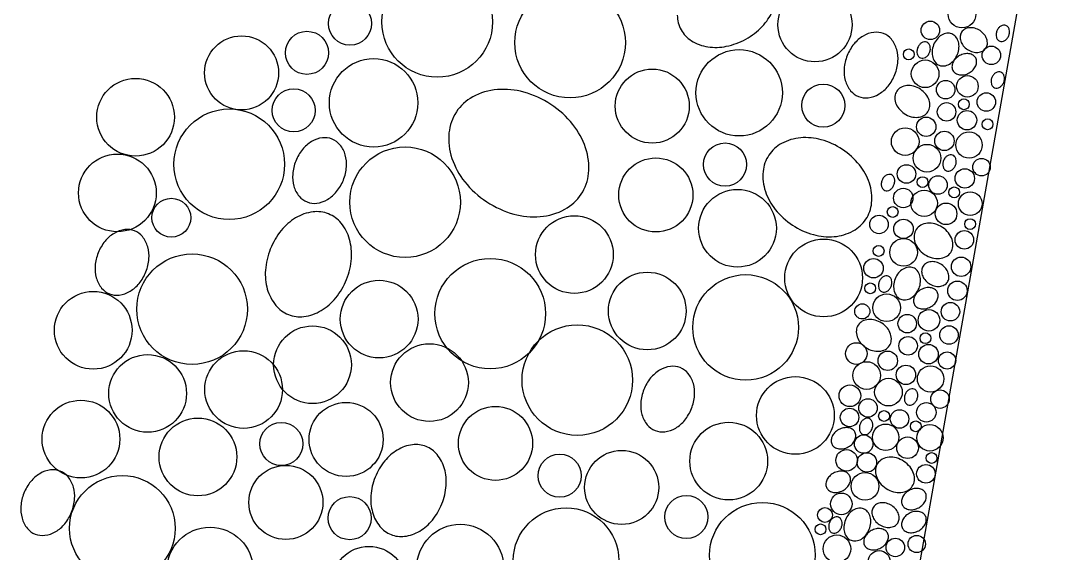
# Paper-space layout 'ESC' of a CAD drawing. Header units: feet, sheet in inches. Extents: x -1.2 to 33.8, y 0.1 to 22.9.
# Drawn here: x 19.88 to 20.415, y 6.226 to 6.501 of the extents above; entities that cross this region are included whole.
import ezdxf

# ---------------------------------------------------------------- set-up
doc = ezdxf.new("R2010")
doc.units = ezdxf.units.FT
doc.header["$MEASUREMENT"] = 0
doc.layers.add('TBLK', color=7, linetype='Continuous')

# ---------------------------------------------------------------- blocks, each defined once
blk = doc.blocks.new('ESC DET')
at = {"layer": 'TBLK'}
blk.add_line((22.06731767858451, 7.134168647640254), (21.96505584267034, 6.554957609022447), dxfattribs=at)
for centre, radius in [((21.74748274626149, 7.008771627461288), 0.0284806806216655), ((21.81591350597903, 6.998114245383955), 0.0284806806216655), ((21.94203424122535, 7.007325736893778), 0.0190758378804072), ((21.702567004755, 7.007966530813287), 0.0111181535710071), ((22.01772437258091, 7.012838637328104), 0.0071201701554164), ((22.00145437581877, 7.004443413145959), 0.0047689594701018), ((21.64673973345079, 6.982553790574509), 0.0190758378804072), ((21.68040968194517, 6.992869469103598), 0.0111181535710071), ((21.90298656403717, 6.972286710774336), 0.0222363071420141), ((21.99032331732051, 6.992077956573797), 0.0027795383927518), ((22.03287302341676, 6.991572245217592), 0.0047689594701018), ((21.71471006661813, 6.967121340423001), 0.0227845444973324), ((21.99876870745605, 6.982066345666271), 0.0071201701554164), ((21.85824160033649, 6.965443747884502), 0.0190758378804072), ((21.59211392587184, 6.959708015808653), 0.0200126764278127), ((22.00935073104541, 6.973898721291386), 0.0047689594701018), ((22.02053697197056, 6.975609462013852), 0.0055590767855035), ((21.67356617071179, 6.963214419939911), 0.0111181535710071), ((21.94629770043169, 6.965694695419453), 0.0111181535710071), ((22.01871797079837, 6.966363449430668), 0.0027795383927518), ((22.03025604072382, 6.967511983531475), 0.0047689594701018), ((21.64038632133563, 6.935469517887606), 0.0284806806216655), ((22.00980902778594, 6.962449038291505), 0.0047689594701018), ((22.02032054665569, 6.958163510551361), 0.0050031691069532), ((21.99931844322713, 6.954767815693027), 0.0050031691069532), ((22.03092194428246, 6.956056277130453), 0.0027795383927518), ((21.98849096780797, 6.947161323465382), 0.0071201701554164), ((22.00870124366069, 6.947502647951284), 0.0050031691069532), ((22.02137148771948, 6.945389105128827), 0.006799399824568), ((21.89571055934837, 6.935302660441631), 0.0111181535710071), ((21.73095472080448, 6.915926076859245), 0.0284806806216655), ((21.99969909134652, 6.93859959680807), 0.0071201701554164), ((21.58275080867289, 6.9206926962424), 0.0200126764278127), ((21.86007478729873, 6.919645015884905), 0.0190758378804072), ((22.02780234189697, 6.933996533738148), 0.0045028521962579), ((21.98916537599423, 6.930454621024249), 0.0047689594701018), ((22.01919184772681, 6.928169598021329), 0.0050031691069532), ((21.99742503740581, 6.926288806689224), 0.0027795383927518), ((22.00541258406766, 6.924780336326665), 0.0047689594701018), ((21.9021208627776, 6.902502904924385), 0.0200126764278127), ((21.98750792809427, 6.91807332018057), 0.0050031691069532), ((21.99825462360361, 6.915356240642789), 0.006799399824568), ((22.01373916145689, 6.920980148763116), 0.0027795383927518), ((22.02199291011113, 6.915158824344952), 0.0061194598421112), ((21.61055744339311, 6.907914867861332), 0.0100063382139064), ((22.00953781633971, 6.909939965676659), 0.0055590767855035), ((21.81811244906342, 6.888920125491021), 0.0200126764278127), ((21.97500542732141, 6.90447668844209), 0.0047689594701018), ((21.98205524182434, 6.910883870922357), 0.0027795383927518), ((21.98762497274632, 6.902144541653103), 0.0050031691069532), ((22.02191191683928, 6.904655591388649), 0.0027795383927518), ((22.01895888281713, 6.896520885603282), 0.0047689594701018), ((21.94649349993927, 6.876882299921329), 0.0200126764278127), ((21.9748069173347, 6.890801990065521), 0.0027795383927518), ((21.9876469022826, 6.890080535609423), 0.0071201701554164), ((21.62124139949919, 6.860807112241661), 0.0284806806216655), ((22.01728625812752, 6.882680366867236), 0.0050031691069532), ((21.77480254738669, 6.858494156580529), 0.0284806806216655), ((21.97217765303366, 6.881897991157994), 0.0050031691069532), ((21.85564365079768, 6.859859454524023), 0.0200126764278127), ((21.9063246270328, 6.851405283234224), 0.027197599298272), ((21.71758210670874, 6.855690062691155), 0.0200126764278127), ((21.97050424931672, 6.871546220514768), 0.0027795383927518), ((22.01537725256942, 6.870303829673903), 0.0050031691069532), ((21.57031836746547, 6.849929467172539), 0.0200126764278127), ((21.97894963945225, 6.861534609607242), 0.0071201701554164), ((21.96638860386288, 6.859668870590911), 0.0038913537498525), ((22.00071790396679, 6.855077725954831), 0.0055590767855035), ((22.01180137457178, 6.859506203321013), 0.0047689594701018), ((21.98953166304165, 6.853366985232358), 0.0047689594701018), ((21.68325722837202, 6.83217726112475), 0.0200126764278127), ((21.81963504154083, 6.82424724995123), 0.0284806806216655), ((22.01103342519644, 6.847483585288162), 0.0047689594701018), ((21.98998995978222, 6.841917302232476), 0.0047689594701018), ((21.9988989027946, 6.84583171337164), 0.0027795383927518), ((21.64776903017918, 6.81941010968602), 0.0200126764278127), ((21.74350089239163, 6.822976599642276), 0.0200126764278127), ((21.9633457832143, 6.837939092848126), 0.0055590767855035), ((21.97949937522338, 6.834236079633998), 0.0050031691069532), ((22.00050147865191, 6.837631774492339), 0.0050031691069532), ((21.59834167971046, 6.817388643156493), 0.0200126764278127), ((22.01006726603878, 6.834366070016858), 0.0044472614284028), ((21.9686718998042, 6.826629587406354), 0.0071201701554164), ((21.98888217565695, 6.826970911892249), 0.0050031691069532), ((22.00155241971569, 6.824857369069799), 0.006799399824568), ((21.93193094539908, 6.80604005637065), 0.0200126764278127), ((21.97988002334271, 6.818067860749041), 0.0071201701554164), ((21.96001813127098, 6.816196011393389), 0.0055590767855035), ((22.00642592196902, 6.814485270670917), 0.0047689594701018), ((21.56401680137367, 6.793875841590117), 0.0200126764278127), ((21.70056287981327, 6.79367774164883), 0.0190758378804072), ((21.96934630799047, 6.809922884965192), 0.0047689594701018), ((21.99937277972308, 6.807637861962301), 0.0050031691069532), ((21.7775001801318, 6.791667346815866), 0.0190758378804072), ((21.95983874650559, 6.805020625393498), 0.0047689594701018), ((21.97760596940204, 6.805757070630195), 0.0027795383927518), ((21.98559351606392, 6.804248600267636), 0.0047689594701018), ((21.62426046539327, 6.784675180107615), 0.0200126764278127), ((21.66717904092863, 6.791381889564187), 0.0111181535710071), ((21.89760606706233, 6.782527254804274), 0.0200126764278127), ((21.99392009345315, 6.800448412704088), 0.0027795383927518), ((21.97843555559982, 6.794824504583767), 0.006799399824568), ((22.00124244319768, 6.794530249501536), 0.006799399824568), ((21.96712302187397, 6.791323276748083), 0.0047689594701018), ((21.98971874833592, 6.78940822961763), 0.0055590767855035), ((21.81053882577809, 6.775004089475788), 0.0111181535710071), ((21.8424890124255, 6.768970208025652), 0.0190758378804072), ((21.95832477249684, 6.782925218279383), 0.0055590767855035), ((21.96879279255682, 6.781859371851868), 0.0050031691069532), ((22.00209284883551, 6.784123855329627), 0.0027795383927518), ((21.99913981481335, 6.775989149544254), 0.0047689594701018), ((21.66953227442668, 6.761255115887034), 0.0190758378804072), ((21.9678278342788, 6.769548799550395), 0.0071201701554164), ((21.58535182629422, 6.747881189632212), 0.027197599298272), ((21.87579532198249, 6.753769457771414), 0.0111181535710071), ((21.9556108430717, 6.760488732266135), 0.0055590767855035), ((21.70242933599084, 6.753135946568018), 0.0111181535710071), ((21.91495350259061, 6.734041725959751), 0.027197599298272), ((21.81385717056929, 6.731273825290126), 0.027197599298272), ((21.94716632145214, 6.754764574196346), 0.0038151675760814), ((21.63048459723854, 6.726216089767613), 0.0222363071420141), ((21.75935065839654, 6.727582730048726), 0.0223947289642167), ((21.94488816243255, 6.74737059758912), 0.0027795383927518), ((21.95333355256808, 6.737358986681573), 0.0071201701554164), ((21.99442498560669, 6.739823558363293), 0.0044472614284028), ((21.71233279315352, 6.719507577466077), 0.0190758378804072), ((21.98340659842449, 6.738067364990409), 0.0047689594701018), ((21.9751018170826, 6.730902103029154), 0.0055590767855035)]:
    blk.add_circle(centre, radius, dxfattribs=at)
for centre, radius, start, end in [((21.88672011941919, 7.012290545695843), 0.0155913466204691, 180.2743404555331, 208.9294127919451), ((21.89489420894591, 7.025505860771263), 0.0275996766164192, 316.3600578639526, 336.0910663312078), ((21.88932997424526, 7.030812011358437), 0.0352883658322426, 298.9294127920349, 316.3600578639857), ((22.02139803905585, 7.001019670970133), 0.00459960520697, 118.6246094117194, 146.5916797718547), ((22.02215278893144, 6.999636775376411), 0.0061750567606172, 94.5496043055525, 118.6246094110153), ((22.02226955597794, 6.998169352861519), 0.0076471176901876, 74.498856499755, 94.5496043058098), ((22.02175627473657, 6.996318663928025), 0.009567666351717, 56.59167977135169, 74.49885649970388), ((22.04104706157464, 7.002053050069792), 0.0057323531242404, 140.881074301368, 158.3117193732777), ((22.04007805936673, 7.002841068415565), 0.0044833782677299, 121.1500658341161, 140.8810743013726), ((22.03958728808062, 7.003653024282153), 0.0035346270966931, 96.96679170834643, 121.1500658327651), ((22.0394657611811, 7.004647546446288), 0.0025327073782213, 68.31171937256418, 96.96679170902317), ((22.03946576118111, 7.004647546446231), 0.0025327073782669, 39.65664703750493, 68.31171937364856), ((22.03869440056345, 7.004008135842791), 0.003534627096744, 15.47337291213354, 39.65664703650722), ((22.03778003731225, 7.003755018025588), 0.0044833782677622, 355.7423644444436, 15.47337291164917), ((21.88672011941913, 7.012290545695814), 0.0155913466204033, 208.9294127919544, 237.5844851283574), ((21.88932997424524, 7.030812011358608), 0.035288365832408, 281.4987677199842, 298.92941279194), ((21.97605288598817, 6.986152296472336), 0.0179335130710373, 121.1500658336737, 140.8810743009454), ((21.97408980084404, 6.989400119938909), 0.0141385083868289, 96.96679170925698, 121.1500658336832), ((21.97360369324568, 6.993378208595383), 0.0101308295129812, 68.311719372955, 96.96679170928648), ((21.97360369324561, 6.993378208595383), 0.0101308295130055, 39.65664703631775, 68.31171937265313), ((21.97051825077521, 6.990820566181578), 0.0141385083867591, 15.47337291201442, 39.65664703643002), ((22.01379472849346, 6.99275880782056), 0.0114647062483206, 140.8810743005318, 158.3117193725056), ((22.0118567240779, 6.994334844512034), 0.0089667565355186, 121.1500658336737, 140.8810743009454), ((22.01087518150579, 6.995958756245289), 0.0070692541934252, 96.9667917090117, 121.1500658333635), ((22.01063212770666, 6.997947800573586), 0.005065414756448, 68.31171937328841, 96.96679170966831), ((22.01063212770665, 6.997947800573558), 0.0050654147564787, 39.65664703675471, 68.31171937310614), ((22.00908940647134, 6.996668979366655), 0.0070692541934449, 15.47337291174709, 39.65664703614871), ((22.02296639155186, 7.000870278713942), 0.0061750567606361, 174.5587501317062, 198.6337552370856), ((22.02139803905583, 7.001019670970133), 0.0045996052069452, 146.591679771658, 174.5587501318322), ((22.02175627473661, 6.996318663928025), 0.0095676663516874, 38.68450304327379, 56.59167977163894), ((22.02325545404233, 6.997519067431293), 0.0076471176901487, 18.63375523719565, 38.68450304327965), ((22.02465035002934, 6.99798941683927), 0.0061750567606361, 354.5587501317061, 18.63375523708581), ((22.03980153351388, 7.002145775697502), 0.0044833782677622, 175.7423644444435, 195.4733729116491), ((22.04104706157454, 7.002053050069771), 0.0057323531241659, 158.3117193726926, 175.7423644446055), ((22.0388871702627, 7.001892657880307), 0.003534627096744, 195.4733729121333, 219.6566470365072), ((22.03811580964501, 7.001253247276809), 0.0025327073782081, 219.6566470369186, 248.3117193731684), ((22.03750351145941, 7.003059725307639), 0.0044833782677888, 301.1500658332318, 320.8810743005183), ((22.0365345092516, 7.003847743653298), 0.0057323531241554, 320.8810743010473, 338.3117193729593), ((22.0365345092516, 7.003847743653326), 0.0057323531241659, 338.3117193726918, 355.7423644446055), ((21.89002641149427, 7.01749731138734), 0.02175916440733, 237.5844851282667, 261.7677592526531), ((21.89086269028866, 7.023277641883242), 0.0275996766163542, 261.7677592527996, 281.4987677200623), ((21.9799288948195, 6.983000223089464), 0.0229294124966984, 140.8810743009254, 158.311719372879), ((21.96686079777032, 6.989808094912528), 0.0179335130710669, 355.7423644449078, 15.47337291218019), ((22.00024184905303, 6.99338492788843), 0.0057323531241659, 158.3117193726926, 175.7423644446055), ((22.00024184905303, 6.993384927888459), 0.0057323531241554, 140.8810743010473, 158.3117193729593), ((21.99927284684521, 6.994172946234111), 0.0044833782677888, 121.1500658332317, 140.8810743005182), ((21.99878207555923, 6.994984902100784), 0.0035346270967321, 96.96679170967732, 121.150065833961), ((21.99866054865957, 6.995979424264947), 0.0025327073782213, 68.31171937256418, 96.96679170902317), ((21.99866054865962, 6.995979424264947), 0.0025327073782081, 39.65664703691866, 68.31171937316793), ((21.99788918804192, 6.995340013661457), 0.003534627096744, 15.47337291213354, 39.65664703650722), ((21.99572929673013, 6.9951796214719), 0.0057323531241341, 338.3117193734927, 355.7423644454437), ((21.99697482479075, 6.995086895844255), 0.0044833782677622, 355.7423644444436, 15.47337291164917), ((22.01379472849357, 6.992758807820645), 0.0114647062483907, 158.3117193731181, 175.7423644450565), ((22.00476962384767, 6.996348194987663), 0.0114647062483051, 338.3117193726389, 355.742364444595), ((22.00726067996896, 6.996162743732081), 0.0089667565355159, 355.7423644451759, 15.47337291240603), ((22.0243612875388, 7.00134062812194), 0.0076471176900762, 198.6337552376058, 218.6845030436828), ((22.0258604668447, 7.002541031625216), 0.0095676663517771, 218.6845030428432, 236.591679771159), ((22.02586046684463, 7.002541031625301), 0.009567666351813, 236.5916797717306, 254.4988565000537), ((22.02621870252538, 6.997840024583072), 0.00459960520697, 298.6246094117193, 326.5916797718548), ((22.02621870252539, 6.997840024583072), 0.0045996052069452, 326.591679771658, 354.5587501318319), ((22.03811580964504, 7.001253247276809), 0.0025327073782213, 248.3117193725641, 276.9667917090232), ((22.03799428274539, 7.002247769440965), 0.0035346270967321, 276.9667917096774, 301.150065833961), ((21.97992889481938, 6.983000223089493), 0.0229294124966051, 158.3117193728658, 175.7423644448098), ((21.99899632099235, 6.993477653516282), 0.0044833782677537, 175.7423644459085, 195.4733729131627), ((21.9980819577412, 6.993224535698909), 0.0035346270967286, 195.4733729112358, 219.6566470354922), ((21.99731059712351, 6.992585125095525), 0.0025327073782669, 219.6566470375049, 248.3117193736485), ((21.99731059712357, 6.992585125095469), 0.0025327073782213, 248.3117193725641, 276.9667917090232), ((21.99718907022396, 6.993579647259632), 0.0035346270967286, 276.9667917092147, 301.1500658335624), ((21.99669829893791, 6.99439160312622), 0.0044833782677299, 301.1500658341156, 320.8810743013726), ((21.99572929673013, 6.995179621472042), 0.0057323531241875, 320.8810743001976, 338.3117193721584), ((22.01130367237216, 6.992944259076049), 0.0089667565354936, 175.742364444613, 195.4733729118749), ((22.00947494586978, 6.992438023441652), 0.0070692541934402, 195.4733729124824, 219.6566470368044), ((22.00670762826327, 6.994772158296188), 0.0089667565355186, 301.1500658336737, 320.8810743009454), ((22.01934713318084, 6.985026037082948), 0.0068999191540582, 136.3600578636665, 156.0910663309598), ((22.0047696238476, 6.996348194987578), 0.0114647062483554, 320.8810743012287, 338.3117193731985), ((22.02073819185615, 6.983699499436123), 0.0088220914581401, 118.9294127923894, 136.3600578643024), ((22.02073819185603, 6.983699499436123), 0.0088220914580878, 101.4987677197648, 118.9294127917358), ((22.02035501284518, 6.985583091804957), 0.0068999191540845, 81.76775925261408, 101.4987677198874), ((22.02056408254385, 6.987028174428909), 0.0054397911018375, 57.58448512874803, 81.76775925304928), ((22.02534718560329, 7.0006903426916), 0.0076471176900968, 254.49885649979, 274.5496043058608), ((22.02139065556258, 6.988329865851841), 0.0038978366551002, 28.92941279171886, 57.5844851279769), ((22.02139065556254, 6.988329865851805), 0.0038978366551675, 0.2743404554242371, 28.92941279168009), ((22.02546395264975, 6.999222920176793), 0.0061750567606172, 274.5496043055525, 298.6246094110153), ((21.97494678257684, 6.98337112560048), 0.0179335130710955, 175.7423644449151, 195.4733729121548), ((21.96187868552766, 6.99017899742348), 0.0229294124966852, 338.3117193729452, 355.7423644448973), ((22.00793222463449, 6.991159202234658), 0.0050654147564604, 219.656647036504, 248.3117193729861), ((22.00793222463452, 6.991159202234658), 0.0050654147564692, 248.3117193726843, 276.9667917089838), ((22.00768917083537, 6.993148246562927), 0.0070692541934252, 276.9667917090117, 301.1500658333631), ((22.01801229758718, 6.98561780381627), 0.0054397911018654, 156.0910663310653, 180.2743404553796), ((22.01647036081605, 6.985610420744239), 0.0038978366551102, 180.2743404558504, 208.9294127920882), ((22.01647036081605, 6.985610420744239), 0.0038978366551141, 208.9294127920882, 237.5844851285599), ((22.01712282452264, 6.990240787159893), 0.0088220914580593, 298.9294127918266, 316.3600578637875), ((22.01851388319775, 6.988914249513075), 0.0068999191541206, 316.3600578641609, 336.0910663314681), ((22.01984871879157, 6.988322482779703), 0.0054397911017517, 336.0910663315272, 0.2743404559909408), ((21.97128932957191, 6.982358654331508), 0.0141385083868098, 195.4733729123205, 219.6566470366992), ((21.96187868552774, 6.990178997423423), 0.0229294124965812, 320.8810743010577, 338.3117193729992), ((22.01729693383488, 6.986912112167114), 0.0054397911018441, 237.5844851280747, 261.7677592524503), ((22.01750600353336, 6.988357194791094), 0.0068999191541006, 261.7677592533565, 281.4987677205887), ((22.01712282452261, 6.990240787159929), 0.0088220914580935, 281.4987677199476, 298.9294127918996), ((22.0371845508209, 6.978085514011385), 0.0044833782677622, 175.7423644444435, 195.4733729116491), ((22.0384300788816, 6.977992788383647), 0.0057323531241659, 158.3117193726926, 175.7423644446055), ((22.0384300788816, 6.977992788383683), 0.0057323531241554, 140.8810743010473, 158.3117193729593), ((22.03746107667376, 6.97878080672942), 0.0044833782677299, 121.1500658341161, 140.8810743013726), ((22.03697030538771, 6.979592762596008), 0.0035346270967286, 96.9667917092147, 121.1500658335624), ((22.03684877848813, 6.980587284760171), 0.0025327073782213, 68.31171937256418, 96.96679170902317), ((22.03684877848816, 6.980587284760114), 0.0025327073782669, 39.65664703750493, 68.31171937364856), ((22.03607741787048, 6.979947874156674), 0.003534627096744, 15.47337291213354, 39.65664703650722), ((22.03391752655863, 6.97978748196721), 0.0057323531241659, 338.3117193726918, 355.7423644446055), ((22.0351630546193, 6.979694756339472), 0.0044833782677622, 355.7423644444436, 15.47337291164917), ((21.78097693156963, 6.942276187567759), 0.0317574347688649, 94.54960430594947, 118.6246094113363), ((21.7815774478085, 6.934729443205706), 0.0393280338349465, 74.49885649987414, 94.5496043059568), ((21.96820388710149, 6.979801011917589), 0.010130829512965, 219.6566470362967, 248.3117193727438), ((21.96575469435894, 6.98702692404075), 0.0179335130711111, 301.1500658335315, 320.8810743007899), ((21.98906417115639, 6.969884839832697), 0.005913778123238, 146.5916797716129, 174.5587501317284), ((21.98906417115638, 6.969884839832697), 0.0059137781232179, 118.6246094112843, 146.5916797714591), ((21.99003456385371, 6.96810683121217), 0.0079393586922598, 94.54960430597642, 118.6246094113488), ((21.99018469291344, 6.966220145121726), 0.009832008458717, 74.49885649997297, 94.549604306092), ((21.98952475988872, 6.963840687921378), 0.0123012853094095, 56.59167977121222, 74.49885649956276), ((21.98952475988884, 6.963840687921378), 0.0123012853093431, 38.68450304333047, 56.59167977165942), ((22.03627018756973, 6.977832396194183), 0.003534627096744, 195.4733729121333, 219.6566470365072), ((22.03549882695203, 6.977192985590693), 0.0025327073782081, 219.6566470369186, 248.3117193731684), ((22.03549882695207, 6.977192985590742), 0.0025327073782747, 248.3117193730444, 276.9667917095108), ((22.03537730005248, 6.97818750775477), 0.0035346270966465, 276.9667917098467, 301.1500658342854), ((22.03488652876644, 6.978999463621522), 0.0044833782677888, 301.1500658332318, 320.8810743005183), ((22.03391752655863, 6.979787481967181), 0.0057323531241554, 320.8810743010473, 338.3117193729593), ((21.77709536078044, 6.949388222049694), 0.0236551124928969, 118.6246094112514, 146.5916797714399), ((21.77893771571004, 6.92521161440437), 0.0492051412375758, 56.59167977156531, 74.49885649989442), ((21.96820388710142, 6.979801011917589), 0.0101308295129439, 248.3117193730461, 276.9667917094677), ((21.96771777950308, 6.983779100574063), 0.0141385083868038, 276.9667917093865, 301.1500658337436), ((21.99108062436553, 6.969692764074767), 0.0079393586922117, 174.5587501318312, 198.6337552371983), ((21.99145227613906, 6.965384063854226), 0.0098320084587275, 18.63375523711293, 38.6845030431709), ((21.99324571383662, 6.965988798807305), 0.0079393586922717, 354.5587501316642, 18.63375523706671), ((21.77709536078047, 6.949388222049743), 0.0236551124928882, 146.5916797715937, 174.5587501317844), ((21.77893771571004, 6.925211614404434), 0.0492051412375295, 38.68450304318392, 56.59167977152824), ((21.99287406206313, 6.970297499027846), 0.0098320084587003, 198.6337552371662, 218.6845030432757), ((21.99480157831346, 6.971840874960657), 0.0123012853093925, 218.6845030429747, 236.5916797713238), ((21.99526216704585, 6.965796723049403), 0.0059137781232546, 298.6246094107733, 326.5916797709948), ((21.99526216704585, 6.965796723049346), 0.005913778123214, 326.5916797714591, 354.558750131702), ((21.99480157831342, 6.971840874960693), 0.012301285309386, 236.5916797716209, 254.4988564999498), ((21.9941416452888, 6.969461417760373), 0.0098320084587447, 254.4988565000178, 274.5496043060785), ((21.99429177434859, 6.967574731669809), 0.0079393586921693, 274.5496043056125, 298.6246094110009), ((21.78516117361706, 6.948619919017896), 0.0317574347688837, 174.5587501316812, 198.633755237067), ((21.78664778071114, 6.93138511813581), 0.039328033834928, 18.63375523706038, 38.68450304314484), ((21.69203616638677, 6.931802783885532), 0.0179335130710619, 121.1500658336261, 140.8810743008744), ((21.69007308124262, 6.935050607352105), 0.0141385083868574, 96.966791709243, 121.1500658336228), ((21.68958697364432, 6.939028696008644), 0.0101308295129439, 68.31171937304613, 96.96679170946776), ((21.68958697364427, 6.939028696008644), 0.010130829512965, 39.6566470362967, 68.31171937274426), ((21.93362393230672, 6.930001962946437), 0.0183984208277973, 118.6246094112481, 146.5916797714591), ((21.9366429318094, 6.924470380571565), 0.0247002270424803, 94.54960430588454, 118.6246094112811), ((21.93710999999517, 6.91860069051228), 0.0305884707604504, 74.49885649976682, 94.54960430585226), ((21.93505687502978, 6.911197934777898), 0.0382706654069405, 56.5916797715775, 74.49885649991595), ((21.69591217521802, 6.928650710502803), 0.0229294124965812, 140.8810743010577, 158.3117193729991), ((21.68650153117383, 6.936471053594718), 0.0141385083868098, 15.47337291232061, 39.65664703669924), ((21.79382153150156, 6.933804057948097), 0.0317574347689068, 354.5587501317891, 18.63375523716524), ((21.93505687502972, 6.911197934777777), 0.0382706654070547, 38.68450304329398, 56.59167977163651), ((21.6959121752181, 6.928650710502746), 0.0229294124966852, 158.3117193729452, 175.7423644448974), ((21.68284407816893, 6.935458582325746), 0.0179335130710669, 355.7423644449078, 15.47337291218019), ((21.79233492440748, 6.951038858830332), 0.0393280338349555, 198.633755237179, 218.6845030432692), ((21.93362393230672, 6.930001962946465), 0.0183984208277726, 146.5916797715338, 174.5587501317347), ((22.01234109416472, 6.935353866806603), 0.0044833782677336, 175.7423644444162, 195.4733729117468), ((22.01358662222541, 6.935261141178865), 0.0057323531241392, 158.311719372586, 175.7423644445843), ((22.01358662222541, 6.935261141178894), 0.0057323531241331, 140.8810743008661, 158.3117193728526), ((22.01261762001761, 6.936049159524546), 0.0044833782677888, 121.1500658332317, 140.8810743005182), ((22.0121268487316, 6.936861115391304), 0.0035346270966465, 96.96679170984633, 121.1500658342854), ((22.01200532183197, 6.937855637555325), 0.0025327073782853, 68.31171937244063, 96.96679170886568), ((22.01200532183201, 6.937855637555382), 0.0025327073782081, 39.65664703691866, 68.31171937316793), ((22.01123396121431, 6.937216226951885), 0.003534627096744, 15.47337291213354, 39.65664703650722), ((22.00907406990249, 6.93705583476242), 0.0057323531241392, 338.311719372586, 355.7423644445842), ((22.01031959796318, 6.93696310913469), 0.0044833782677336, 355.7423644444162, 15.47337291174702), ((21.69093006297549, 6.929021613013705), 0.0179335130710955, 175.7423644449151, 195.4733729121548), ((21.67786196592629, 6.93582948483674), 0.0229294124966958, 338.3117193728788, 355.7423644448257), ((21.80188734433816, 6.93303575491637), 0.0236551124929199, 326.5916797714783, 354.5587501316523), ((21.93989734229075, 6.929404393921717), 0.0247002270424584, 174.5587501316873, 198.6337552370859), ((21.94105359225277, 6.915999548791243), 0.0305884707605124, 18.6337552369066, 38.68450304299372), ((21.98044292909892, 6.926764837550467), 0.0035346270966931, 96.96679170834643, 121.1500658327651), ((21.98032140219943, 6.927759359714623), 0.0025327073782, 68.31171937377209, 96.96679171039264), ((21.98032140219934, 6.927759359714623), 0.002532707378234, 39.65664703558861, 68.31171937196001), ((22.01142673091358, 6.935100748989394), 0.003534627096744, 195.4733729121333, 219.6566470365072), ((22.01065537029589, 6.934461338385903), 0.0025327073782081, 219.6566470369186, 248.3117193731684), ((22.01065537029592, 6.934461338385903), 0.0025327073782213, 248.3117193725641, 276.9667917090232), ((22.01053384339634, 6.935455860550038), 0.0035346270966931, 276.9667917083465, 301.150065832765), ((22.01004307211019, 6.93626781641674), 0.004483378267858, 301.1500658339843, 320.8810743012132), ((22.00907406990249, 6.937055834762385), 0.0057323531241331, 320.881074300866, 338.3117193728527), ((21.67786196592636, 6.93582948483674), 0.0229294124966133, 320.8810743008454, 338.3117193727996), ((21.80004498940861, 6.957212362561537), 0.0492051412374756, 218.6845030431057, 236.5916797714449), ((21.94663317620093, 6.917880946422992), 0.0247002270424584, 354.5587501316873, 18.63375523708613), ((21.98065717453212, 6.925257588965844), 0.0044833782677314, 175.7423644447824, 195.4733729121008), ((21.98190270259289, 6.925164863338085), 0.0057323531242566, 158.3117193727436, 175.7423644446697), ((21.98190270259278, 6.925164863338141), 0.0057323531241331, 140.8810743008661, 158.3117193728526), ((21.98093370038499, 6.925952881683794), 0.0044833782677888, 121.1500658332317, 140.8810743005182), ((21.97739015026989, 6.926959556921604), 0.0057323531241331, 320.881074300866, 338.3117193728527), ((21.97955004158172, 6.927119949111104), 0.003534627096744, 15.47337291213354, 39.65664703650722), ((21.97739015026989, 6.92695955692164), 0.0057323531241392, 338.311719372586, 355.7423644445842), ((21.97863567833056, 6.926866831293881), 0.0044833782677314, 355.7423644447825, 15.473372912101), ((21.68727260997053, 6.928009141744648), 0.0141385083867591, 195.4733729120143, 219.65664703643), ((21.68173797475757, 6.93267741145389), 0.0179335130710373, 301.1500658336737, 320.8810743009454), ((21.80188734433817, 6.93303575491637), 0.0236551124928969, 298.6246094112514, 326.5916797714399), ((21.94547692623892, 6.931285791553551), 0.0305884707605399, 198.6337552370601, 218.6845030431533), ((21.97974281128092, 6.92500447114862), 0.0035346270966886, 195.473372912382, 219.6566470367432), ((21.97897145066333, 6.924365060545123), 0.002532707378234, 219.6566470355886, 248.3117193719596), ((21.97897145066333, 6.924365060545173), 0.0025327073782853, 248.3117193724406, 276.9667917088653), ((21.97884992376371, 6.925359582709257), 0.0035346270967036, 276.9667917097335, 301.1500658342022), ((21.97835915247772, 6.926171538575867), 0.004483378267715, 301.1500658338016, 320.8810743011409), ((21.68418716750012, 6.925451499330843), 0.0101308295130055, 219.6566470363177, 248.3117193726531), ((21.68418716750006, 6.925451499330814), 0.0101308295129545, 248.311719372895, 276.9667917093062), ((21.68370105990172, 6.929429587987345), 0.0141385083868574, 276.966791709243, 301.1500658336228), ((21.8000449894086, 6.957212362561651), 0.0492051412375518, 236.5916797715467, 254.4988564998851), ((21.95290658618499, 6.917283377398208), 0.0183984208277568, 326.5916797716085, 354.5587501318237), ((21.68626332660809, 6.888473327274279), 0.0226216134188842, 96.96679170922621, 121.1500658336009), ((21.68548555445081, 6.894838269124636), 0.0162093272207187, 68.31171937297076, 96.9667917093845), ((21.6854855544508, 6.894838269124607), 0.0162093272207586, 39.65664703651804, 68.31171937291381), ((21.79740525731011, 6.94769453376035), 0.0393280338349465, 254.4988564998742, 274.5496043059568), ((21.798005773549, 6.940147789398298), 0.0317574347688649, 274.5496043059495, 298.6246094113363), ((21.95147364346198, 6.936087405566754), 0.0382706654069245, 218.6845030431194, 236.5916797714585), ((21.68940426283877, 6.883276809727649), 0.0286936209137334, 121.1500658335847, 140.8810743008499), ((21.68054884649794, 6.890746041262455), 0.0226216134189486, 15.47337291204158, 39.65664703641792), ((21.9514736434619, 6.93608740556684), 0.0382706654069645, 236.5916797716014, 254.4988564999273), ((21.95290658618499, 6.917283377398265), 0.0183984208277973, 298.6246094112482, 326.5916797714591), ((21.99961744836794, 6.898240505068005), 0.0065708645813247, 118.6246094116424, 146.5916797718776), ((22.00069566247604, 6.896264939934037), 0.0088215096580799, 94.54960430603197, 118.6246094113831), ((22.00086247254236, 6.894168622055739), 0.0109244538430563, 74.49885649976682, 94.54960430586044), ((22.00012921362615, 6.891524780722067), 0.0136680947882083, 56.59167977146533, 74.49885649977146), ((21.59031380638277, 6.884498582994669), 0.0179335130711065, 121.150065833862, 140.8810743011196), ((21.58835072123852, 6.887746406461327), 0.0141385083867718, 96.96679170928526, 121.1500658337036), ((21.58786461364014, 6.891724495117744), 0.0101308295129757, 68.3117193725931, 96.9667917089637), ((21.58786461364019, 6.891724495117744), 0.0101308295129612, 39.65664703652571, 68.31171937289497), ((21.58477917116965, 6.889166852703847), 0.0141385083868575, 15.47337291214561, 39.65664703655059), ((21.69560587696878, 6.878233492315234), 0.0366870599946209, 140.8810743010112, 158.3117193729593), ((21.9494205184965, 6.928684649832514), 0.0305884707605334, 254.4988564998099, 274.5496043058931), ((21.94988758668227, 6.922814959773172), 0.0247002270425089, 274.5496043058792, 298.6246094112491), ((22.00185795193364, 6.898027087559124), 0.008821509657975, 174.5587501315784, 198.633755237003), ((21.99961744836794, 6.898240505067984), 0.0065708645813446, 146.5916797716684, 174.5587501317931), ((22.00012921362615, 6.891524780722067), 0.0136680947882069, 38.68450304315266, 56.59167977146533), ((22.00227089834869, 6.89323964286964), 0.0109244538430397, 18.6337552372032, 38.68450304330964), ((21.5941898152139, 6.88134650961179), 0.0229294124966315, 140.8810743007893, 158.3117193727324), ((21.58112171816481, 6.888154381434854), 0.0179335130710669, 355.7423644449078, 15.47337291218019), ((21.67469692169016, 6.889126087232074), 0.0286936209136826, 355.7423644447895, 15.47337291206443), ((22.00385066048654, 6.898699015284829), 0.0109244538430397, 198.6337552372031, 218.6845030433096), ((22.00650411046728, 6.893698153086456), 0.0065708645813446, 326.5916797716684, 354.558750131793), ((22.00426360690153, 6.893911570595316), 0.0088215096580609, 354.5587501316317, 18.63375523700074), ((21.59418981521387, 6.881346509611847), 0.0229294124965784, 158.3117193728393, 175.7423644448044), ((21.69560587696873, 6.878233492315206), 0.036687059994582, 158.3117193728844, 175.7423644448387), ((22.00599234520909, 6.900413877432394), 0.0136680947882069, 218.6845030431526, 236.5916797714648), ((22.00599234520909, 6.900413877432394), 0.0136680947882083, 236.5916797714648, 254.4988564997714), ((22.00542589635924, 6.895673718220396), 0.0088215096580467, 274.5496043056746, 298.6246094110557), ((22.00650411046728, 6.893698153086456), 0.0065708645813499, 298.6246094115223, 326.5916797716684), ((21.58920770297136, 6.881717412122834), 0.0179335130710669, 175.742364444908, 195.4733729121799), ((21.57613960592229, 6.888525283945841), 0.0229294124965784, 338.3117193728394, 355.7423644448042), ((21.66672554210205, 6.889719531249578), 0.036687059994582, 338.3117193728844, 355.7423644448387), ((21.99105611350202, 6.875427020186296), 0.0070692541933967, 96.96679170904, 121.1500658334839), ((21.99081305970288, 6.877416064514558), 0.005065414756448, 68.31171937328841, 96.96679170966831), ((21.99081305970279, 6.87741606451448), 0.0050654147565634, 39.65664703638218, 68.3117193727425), ((22.0015789710521, 6.880487934911111), 0.0045996052069452, 146.591679771658, 174.5587501318322), ((22.00157897105212, 6.88048793491114), 0.0045996052069447, 118.624609411891, 146.5916797721541), ((22.00233372092772, 6.879105039317439), 0.0061750567605622, 94.54960430586044, 118.6246094112709), ((22.00245048797417, 6.877637616802519), 0.0076471176901599, 74.49885649969754, 94.54960430582695), ((22.00525908629286, 6.897770036098722), 0.0109244538430563, 254.4988564997668, 274.5496043058604), ((22.00193720673278, 6.875786927868968), 0.009567666351741, 56.59167977144632, 74.4988564997499), ((22.00193720673284, 6.875786927868911), 0.0095676663517637, 38.68450304356949, 56.59167977192328), ((21.58555024996651, 6.880704940853841), 0.0141385083868575, 195.4733729121455, 219.6566470365505), ((21.57613960592224, 6.888525283945898), 0.0229294124966315, 320.8810743007893, 338.3117193727325), ((21.68763449738071, 6.878826936332681), 0.0286936209137993, 175.7423644447492, 195.4733729120032), ((21.97945377884144, 6.873641210175175), 0.004483378267715, 121.1500658338017, 140.8810743011409), ((21.97896300755544, 6.874453166041791), 0.0035346270967036, 96.96679170973351, 121.1500658342022), ((21.97884148065581, 6.875447688205919), 0.0025327073782213, 68.31171937256418, 96.96679170902317), ((21.97884148065587, 6.875447688205897), 0.0025327073782264, 39.65664703741942, 68.31171937401264), ((21.97807012003819, 6.874808277602485), 0.003534627096701, 15.47337291136074, 39.65664703579019), ((21.99397566048973, 6.872227071761645), 0.0114647062482704, 140.881074301068, 158.3117193730397), ((21.99203765607412, 6.873803108453013), 0.0089667565355186, 121.1500658336737, 140.8810743009454), ((21.98927033846764, 6.876137243307627), 0.0070692541933895, 15.47337291187101, 39.65664703626607), ((21.98744161196522, 6.875631007673145), 0.0089667565354936, 355.742364444613, 15.47337291187514), ((22.00314732354812, 6.880338542654913), 0.0061750567606361, 174.5587501317062, 198.6337552370856), ((22.00454221953509, 6.880808892062797), 0.0076471176900939, 198.6337552366524, 218.6845030427749), ((22.00343638603859, 6.87698733137235), 0.0076471176901211, 18.63375523658386, 38.68450304264071), ((22.00639963452164, 6.877308288524043), 0.0045996052069452, 326.591679771658, 354.5587501318319), ((22.0048312820256, 6.877457680780241), 0.0061750567606361, 354.5587501317061, 18.63375523708581), ((21.58246480749594, 6.878147298439887), 0.0101308295129024, 219.6566470363789, 248.3117193727749), ((21.58001561475336, 6.885373210563026), 0.0179335130711065, 301.1500658338621, 320.8810743011195), ((21.66672554210199, 6.889719531249549), 0.0366870599946209, 320.8810743010113, 338.3117193729592), ((21.9791772529886, 6.872945917457168), 0.0044833782677314, 175.7423644447824, 195.4733729121008), ((21.98042278104924, 6.872853191829494), 0.0057323531241341, 158.3117193734926, 175.7423644454436), ((21.97826288973744, 6.872692799639938), 0.003534627096744, 195.4733729121333, 219.6566470365072), ((21.98042278104924, 6.872853191829345), 0.0057323531241875, 140.8810743001975, 158.3117193721585), ((21.97591022872637, 6.874647885412929), 0.0057323531241331, 320.881074300866, 338.3117193728527), ((21.97591022872637, 6.874647885412964), 0.0057323531241392, 338.311719372586, 355.7423644445842), ((21.97715575678702, 6.874555159785141), 0.0044833782677558, 355.7423644455423, 15.47337291280892), ((21.99148460436843, 6.872412523017106), 0.0089667565355159, 175.7423644451758, 195.4733729124057), ((21.99397566048982, 6.872227071761531), 0.0114647062483959, 158.3117193726652, 175.742364444627), ((21.9849505558438, 6.875816458928642), 0.0114647062484098, 320.8810743008944, 338.3117193728514), ((21.98495055584392, 6.875816458928549), 0.0114647062482733, 338.3117193730396, 355.7423644450141), ((22.00091912385228, 6.863167763377094), 0.0088220914580878, 101.4987677197648, 118.9294127917358), ((22.0060413988408, 6.882009295566187), 0.0095676663517053, 218.684503043408, 236.5916797717331), ((22.00053594484142, 6.865051355745928), 0.0068999191540845, 81.76775925261408, 101.4987677198874), ((22.00604139884088, 6.882009295566244), 0.009567666351789, 236.5916797716355, 254.4988565000076), ((22.00074501454008, 6.866496438369916), 0.0054397911018132, 57.58448512858599, 81.76775925300608), ((22.0055281175995, 6.880158606632579), 0.0076471176900968, 254.49885649979, 274.5496043058608), ((22.00564488464597, 6.8786911841178), 0.0061750567606459, 274.5496043055313, 298.6246094108878), ((22.00639963452158, 6.877308288524015), 0.0045996052069447, 298.624609411891, 326.5916797721541), ((21.58246480749592, 6.878147298439951), 0.0101308295129439, 248.3117193730461, 276.9667917094677), ((21.58197869989765, 6.882125387096475), 0.0141385083868504, 276.9667917090117, 301.1500658333631), ((21.68178257257274, 6.877206982302328), 0.0226216134188732, 195.4733729121698, 219.6566470365575), ((21.67292715623203, 6.884676213837056), 0.0286936209136596, 301.1500658336737, 320.8810743009473), ((21.97749152911974, 6.872053389036412), 0.0025327073781897, 219.6566470364185, 248.3117193729278), ((21.97749152911977, 6.87205338903644), 0.0025327073782213, 248.3117193725641, 276.9667917090232), ((21.97737000222023, 6.873047911200582), 0.0035346270966931, 276.9667917083465, 301.150065832765), ((21.97687923093408, 6.873859867067248), 0.0044833782678334, 301.1500658341746, 320.8810743014983), ((21.98965587786599, 6.871906287382539), 0.0070692541933895, 195.4733729118709, 219.6566470362661), ((21.9881131566308, 6.870627466175636), 0.0050654147565046, 219.6566470360893, 248.3117193725024), ((21.98787010283159, 6.87261651050387), 0.0070692541933967, 276.96679170904, 301.1500658334839), ((21.98688856025949, 6.87424042223716), 0.0089667565355186, 301.1500658336737, 320.8810743009454), ((21.9981932295834, 6.865086067757242), 0.0054397911018654, 156.0910663310653, 180.2743404553796), ((21.99952806517707, 6.86449430102392), 0.0068999191540582, 136.3600578636665, 156.0910663309598), ((22.00091912385236, 6.863167763377123), 0.0088220914581149, 118.9294127924796, 136.3600578644381), ((22.00157158755882, 6.867798129792784), 0.0038978366551141, 28.92941279208835, 57.58448512855995), ((22.00157158755879, 6.867798129792784), 0.0038978366551388, 0.2743404554262726, 28.92941279188461), ((22.00002965078776, 6.867790746720724), 0.0054397911018392, 336.0910663309427, 0.2743404553812854), ((21.67684586461998, 6.873114754440176), 0.0162093272207586, 219.656647036518, 248.3117193729138), ((21.98811315663073, 6.870627466175601), 0.005065414756448, 248.3117193732884, 276.9667917096684), ((21.9966512928123, 6.865078684685246), 0.0038978366551103, 180.2743404562729, 208.929412792663), ((21.9966512928123, 6.865078684685189), 0.003897836655075, 208.9294127919233, 237.5844851283333), ((21.9974778658311, 6.866380376108085), 0.0054397911018441, 237.5844851280747, 261.7677592524503), ((21.99768693552961, 6.867825458732037), 0.0068999191540722, 261.7677592533224, 281.498767720636), ((21.99730375651883, 6.8697090511009), 0.0088220914580935, 281.4987677199476, 298.9294127918996), ((21.99730375651884, 6.869709051100872), 0.0088220914580593, 298.9294127918266, 316.3600578637875), ((21.99869481519403, 6.868382513454046), 0.006899919154079, 316.3600578638311, 336.0910663310563), ((21.67684586462003, 6.873114754440147), 0.0162093272207399, 248.3117193727819, 276.9667917091704), ((21.67606809246261, 6.879479696290569), 0.0226216134189767, 276.9667917093439, 301.1500658337127), ((21.97021549584993, 6.847575095153142), 0.0079393586922598, 94.54960430597642, 118.6246094113488), ((21.97036562490964, 6.845688409062669), 0.0098320084587447, 74.49885650001777, 94.54960430607854), ((21.96924510315265, 6.849353103773704), 0.0059137781232222, 146.5916797718451, 174.5587501320058), ((21.96924510315261, 6.849353103773704), 0.0059137781231927, 118.6246094114179, 146.591679771692), ((21.96970569188496, 6.843308951862328), 0.0123012853094335, 56.59167977128586, 74.49885649959823), ((21.96970569188506, 6.843308951862385), 0.0123012853093252, 38.68450304322626, 56.59167977158531), ((21.97163320813525, 6.844852327795204), 0.0098320084587728, 18.63375523684765, 38.68450304296181), ((21.97126155636176, 6.849161028015738), 0.0079393586922117, 174.5587501318312, 198.6337552371983), ((21.97305499405935, 6.849765762968817), 0.0098320084587003, 198.6337552371662, 218.6845030432757), ((21.97544309904209, 6.845264986990289), 0.0059137781231982, 326.591679771692, 354.5587501319795), ((21.97342664583292, 6.845457062748248), 0.0079393586922117, 354.5587501318311, 18.63375523719834), ((21.97498251030969, 6.851309138901636), 0.0123012853093925, 218.6845030429747, 236.5916797713238), ((21.97498251030964, 6.851309138901657), 0.012301285309386, 236.5916797716209, 254.4988564999498), ((21.97432257728509, 6.848929681701323), 0.0098320084587401, 254.4988564994889, 274.5496043055778), ((21.97447270634475, 6.847042995610844), 0.0079393586922598, 274.5496043059764, 298.6246094113488), ((21.97544309904209, 6.845264986990289), 0.0059137781231927, 298.6246094114179, 326.591679771692), ((21.87130915622536, 6.814045500817289), 0.0179335130711065, 121.150065833862, 140.8810743011196), ((21.86934607108113, 6.81729332428389), 0.0141385083868289, 96.96679170925698, 121.1500658336832), ((21.86885996348277, 6.821271412940364), 0.0101308295129651, 68.31171937274426, 96.96679170912529), ((21.86885996348283, 6.821271412940364), 0.0101308295129391, 39.65664703662906, 68.31171937304613), ((21.87518516505649, 6.810893427434417), 0.0229294124966315, 140.8810743007893, 158.3117193727324), ((21.86577452101223, 6.818713770526474), 0.0141385083868852, 15.47337291211482, 39.65664703647657), ((21.87518516505646, 6.810893427434474), 0.0229294124965784, 158.3117193728393, 175.7423644448044), ((21.8621170680074, 6.817701299257559), 0.0179335130710733, 355.7423644446334, 15.47337291189025), ((21.9937675542216, 6.814729405119865), 0.0057323531241331, 140.8810743008661, 158.3117193728526), ((21.99279855201383, 6.815517423465524), 0.0044833782677888, 121.1500658332317, 140.8810743005182), ((21.99230778072781, 6.816329379332219), 0.0035346270967001, 96.9667917092713, 121.1500658338035), ((21.9921862538282, 6.817323901496354), 0.0025327073782213, 68.31171937256418, 96.96679170902317), ((21.99218625382817, 6.817323901496354), 0.002532707378234, 39.65664703558861, 68.31171937196001), ((21.99141489321061, 6.816684490892863), 0.0035346270966886, 15.47337291238219, 39.65664703674322), ((21.87020305281391, 6.811264329945461), 0.0179335130710669, 175.742364444908, 195.4733729121799), ((21.85713495576486, 6.818072201768468), 0.0229294124965784, 338.3117193728394, 355.7423644448042), ((21.99252202616099, 6.81482213074766), 0.0044833782677558, 175.7423644455423, 195.4733729128088), ((21.9937675542216, 6.814729405119837), 0.0057323531241392, 158.311719372586, 175.7423644445843), ((21.99160766290981, 6.814569012930316), 0.003534627096701, 195.4733729113605, 219.6566470357895), ((21.99022400410656, 6.815736080357598), 0.004483378267715, 301.1500658338016, 320.8810743011409), ((21.98925500189861, 6.816524098703335), 0.0057323531242223, 320.8810743015907, 338.3117193735444), ((21.98925500189873, 6.816524098703392), 0.0057323531241392, 338.311719372586, 355.7423644445842), ((21.99050052995938, 6.816431373075633), 0.0044833782677314, 355.7423644447825, 15.473372912101), ((21.85713495576486, 6.818072201768411), 0.0229294124965589, 320.8810743010125, 338.3117193729727), ((21.99083630229216, 6.813929602326846), 0.002532707378234, 219.6566470355886, 248.3117193719596), ((21.9908363022921, 6.813929602326903), 0.002532707378264, 248.3117193736485, 276.9667917102351), ((21.9907147753926, 6.814924124491009), 0.0035346270966966, 276.9667917088087, 301.1500658331637), ((21.86654559980908, 6.810251858676461), 0.0141385083868575, 195.4733729121455, 219.6566470365505), ((21.86101096459598, 6.814920128385739), 0.0179335130711654, 301.1500658336414, 320.8810743009061), ((21.97059689919278, 6.799467922428102), 0.0057323531241331, 140.8810743008661, 158.3117193728526), ((21.969627896985, 6.800255940773761), 0.0044833782677888, 121.1500658332317, 140.8810743005182), ((21.96913712569897, 6.801067896640456), 0.0035346270967001, 96.9667917092713, 121.1500658338035), ((21.96901559879937, 6.802062418804591), 0.0025327073782213, 68.31171937256418, 96.96679170902317), ((21.96901559879934, 6.802062418804534), 0.0025327073782928, 39.65664703617484, 68.31171937244063), ((21.9682442381818, 6.80142300820115), 0.0035346270966456, 15.47337291160849, 39.65664703602559), ((21.96732987493044, 6.801169890383863), 0.0044833782678482, 355.7423644445254, 15.47337291170892), ((21.86346015733856, 6.807694216262571), 0.0101308295129612, 219.6566470365256, 248.311719372895), ((21.86346015733862, 6.807694216262571), 0.0101308295129757, 248.3117193725931, 276.9667917089641), ((21.8629740497402, 6.811672304918988), 0.0141385083867753, 276.9667917094009, 301.1500658338035), ((21.95713493370722, 6.792341793348501), 0.0068999191541414, 136.3600578643249, 156.0910663315645), ((21.9585259923823, 6.791015255701682), 0.0088220914580593, 118.9294127918265, 136.3600578637874), ((21.9585259923823, 6.791015255701654), 0.0088220914580878, 101.4987677197648, 118.9294127917358), ((21.95814281337147, 6.792898848070481), 0.0068999191540845, 81.76775925261408, 101.4987677198874), ((21.95835188307013, 6.794343930694462), 0.0054397911018132, 57.58448512858599, 81.76775925300608), ((21.95917845608887, 6.795645622117336), 0.0038978366551141, 28.92941279208835, 57.58448512855995), ((21.9591784560889, 6.795645622117336), 0.0038978366550814, 0.2743404558527263, 28.92941279229284), ((21.96935137113223, 6.799560648055805), 0.0044833782678195, 175.7423644444981, 195.4733729118067), ((21.97059689919278, 6.799467922428159), 0.0057323531241341, 158.3117193734926, 175.7423644454436), ((21.9684370078809, 6.799307530238553), 0.0035346270966532, 195.4733729120579, 219.6566470363841), ((21.96766564726333, 6.798668119635141), 0.0025327073782707, 219.6566470365894, 248.3117193730444), ((21.96754412036369, 6.799662641799247), 0.0035346270967321, 276.9667917096774, 301.150065833961), ((21.96705334907771, 6.80047459766592), 0.0044833782677888, 301.1500658332318, 320.8810743005183), ((21.96608434686986, 6.801262616011572), 0.0057323531241554, 320.8810743010473, 338.3117193729593), ((21.96608434686986, 6.801262616011508), 0.0057323531241341, 338.3117193734927, 355.7423644454437), ((21.95580009811335, 6.792933560081794), 0.0054397911017866, 156.0910663306968, 180.2743404550815), ((21.95425816134237, 6.79292617700977), 0.0038978366551675, 180.274340455424, 208.92941279168), ((21.95491062504888, 6.797556543425424), 0.0088220914580593, 298.9294127918266, 316.3600578637875), ((21.95630168372399, 6.796230005778634), 0.0068999191541405, 316.3600578639874, 336.09106633125), ((21.95763651931778, 6.795638239045312), 0.0054397911018392, 336.0910663309427, 0.2743404553812854), ((21.96766564726333, 6.798668119635084), 0.0025327073782213, 248.3117193725641, 276.9667917090232), ((21.73991597377958, 6.76675091002929), 0.0251069182994619, 121.1500658335838, 140.8810743008512), ((21.73716765457778, 6.771297862882557), 0.0197939117415134, 96.96679170924054, 121.1500658336494), ((21.7364871039402, 6.776867187001623), 0.0141831613181236, 68.31171937302466, 96.96679170944726), ((21.73648710394014, 6.776867187001566), 0.0141831613181839, 39.65664703663863, 68.31171937300232), ((21.73216748448142, 6.77328648762221), 0.0197939117415731, 15.47337291204742, 39.65664703644598), ((21.95425816134233, 6.792926177009799), 0.003897836655128, 208.9294127924585, 237.5844851287861), ((21.95508473436107, 6.794227868432666), 0.0054397911018375, 237.584485128748, 261.7677592530493), ((21.95529380405973, 6.795672951056618), 0.0068999191540845, 261.7677592526141, 281.498767719887), ((21.95491062504886, 6.797556543425453), 0.0088220914580935, 281.4987677199476, 298.9294127918996), ((21.74534238614346, 6.762338007293311), 0.0321011774953794, 140.8810743009544, 158.3117193728921), ((21.97979838036418, 6.777708769008955), 0.0065708645813446, 146.5916797716684, 174.5587501317931), ((21.97979838036418, 6.777708769008891), 0.0065708645813866, 118.6246094110622, 146.5916797712498), ((21.9808765944723, 6.775733203875101), 0.008821509657994, 94.54960430607647, 118.6246094114875), ((21.98104340453859, 6.773636885996718), 0.0109244538430563, 74.49885649976682, 94.54960430586044), ((21.98031014562237, 6.770993044663067), 0.0136680947881843, 56.59167977139901, 74.49885649973935), ((21.98031014562241, 6.770993044662954), 0.0136680947882608, 38.68450304343466, 56.59167977176428), ((21.55204204504924, 6.760702461329866), 0.0179335130710962, 121.1500658334525, 140.8810743007318), ((21.55007895990513, 6.763950284796552), 0.0141385083868004, 96.9667917092713, 121.1500658336437), ((21.54959285230677, 6.767928373453027), 0.0101308295129545, 68.31171937289497, 96.96679170930616), ((21.54959285230671, 6.767928373453027), 0.0101308295129872, 39.65664703619273, 68.3117193725931), ((21.72704705027457, 6.771869027845599), 0.0251069182995244, 355.7423644448475, 15.47337291210443), ((21.95581206295722, 6.768578769688434), 0.0088220914580593, 118.9294127918265, 136.3600578637874), ((21.95581206295722, 6.768578769688406), 0.0088220914580878, 101.4987677197648, 118.9294127917358), ((21.95542888394646, 6.77046236205724), 0.0068999191541006, 81.76775925335697, 101.4987677205886), ((21.95563795364496, 6.771907444681221), 0.0054397911018595, 57.58448512781919, 81.76775925215048), ((21.95646452666376, 6.773209136104145), 0.0038978366550863, 28.92941279134934, 57.58448512775024), ((21.98203888392985, 6.777495351500095), 0.008821509657975, 174.5587501315784, 198.633755237003), ((21.98245183034491, 6.772707906810697), 0.0109244538430121, 18.63375523677494, 38.68450304286216), ((21.98444453889777, 6.773379834536231), 0.0088215096580554, 354.5587501320034, 18.63375523741461), ((21.55591805388056, 6.757550387947079), 0.0229294124966984, 140.8810743009254, 158.311719372879), ((21.54650740983629, 6.765370731039108), 0.0141385083868098, 15.47337291232061, 39.65664703669924), ((21.74534238614337, 6.762338007293339), 0.0321011774952866, 158.3117193728832, 175.7423644448356), ((21.72007209313497, 6.772388291360942), 0.0321011774952866, 338.3117193728832, 355.7423644448357), ((21.95308616868824, 6.770497074068546), 0.0054397911017866, 156.0910663306968, 180.2743404550815), ((21.95154423191727, 6.770489690996522), 0.0038978366551675, 180.274340455424, 208.92941279168), ((21.95442100428214, 6.769905307335252), 0.0068999191541414, 136.3600578643249, 156.0910663315645), ((21.9535877542989, 6.773793519765386), 0.0068999191541405, 316.3600578639874, 336.09106633125), ((21.95646452666376, 6.773209136104088), 0.0038978366551102, 0.2743404558506906, 28.92941279208835), ((21.95492258989267, 6.773201753031972), 0.0054397911018305, 336.0910663318951, 0.2743404562893575), ((21.98403159248277, 6.7781672792258), 0.0109244538430397, 198.6337552372031, 218.6845030433096), ((21.98617327720533, 6.779882141373344), 0.0136680947881889, 218.6845030430588, 236.591679771399), ((21.98668504246356, 6.773166417027485), 0.0065708645813523, 326.5916797711116, 354.5587501312945), ((21.55591805388045, 6.757550387947193), 0.0229294124965732, 158.3117193730662, 175.7423644450194), ((21.54284995683141, 6.764358259770136), 0.0179335130710669, 355.7423644449078, 15.47337291218019), ((21.73836742900367, 6.762857270808683), 0.0251069182994384, 175.7423644448331, 195.4733729120935), ((21.95154423191722, 6.770489690996551), 0.003897836655128, 208.9294127924585, 237.5844851287861), ((21.95237080493599, 6.771791382419418), 0.0054397911018375, 237.584485128748, 261.7677592530493), ((21.95257987463465, 6.773236465043377), 0.0068999191540845, 261.7677592526141, 281.498767719887), ((21.95219669562376, 6.775120057412205), 0.0088220914580935, 281.4987677199476, 298.9294127918996), ((21.95219669562382, 6.775120057412176), 0.0088220914580593, 298.9294127918266, 316.3600578637875), ((21.98617327720533, 6.779882141373344), 0.0136680947881843, 236.591679771399, 254.4988564997389), ((21.98544001828908, 6.777238300039694), 0.0109244538430563, 254.4988564997668, 274.5496043058604), ((21.98560682835546, 6.775141982161367), 0.0088215096580467, 274.5496043056746, 298.6246094110557), ((21.99340300055995, 6.761029304651532), 0.0068999191540582, 136.3600578636665, 156.0910663309598), ((21.99479405923526, 6.759702767004742), 0.0088220914581149, 118.9294127924796, 136.3600578644381), ((21.98668504246351, 6.773166417027399), 0.0065708645813247, 298.6246094116424, 326.5916797718769), ((21.99479405923515, 6.759702767004799), 0.0088220914580091, 101.4987677200594, 118.929412792007), ((21.9944108802243, 6.761586359373455), 0.0068999191541698, 81.76775925271647, 101.4987677199779), ((21.99461994992293, 6.763031441997529), 0.0054397911018132, 57.58448512858599, 81.76775925300608), ((21.9954465229417, 6.764333133420453), 0.0038978366550863, 28.92941279134934, 57.58448512775024), ((21.99544652294164, 6.764333133420396), 0.0038978366551675, 0.2743404554242371, 28.92941279168009), ((21.55093594163792, 6.75792129045801), 0.0179335130710733, 175.7423644446334, 195.4733729118899), ((21.53786784458877, 6.764729162281187), 0.0229294124966904, 338.3117193727191, 355.7423644446824), ((21.72007209313502, 6.772388291360971), 0.032101177495272, 320.8810743008647, 338.3117193728162), ((21.97596288416789, 6.756312311985435), 0.00459960520697, 118.6246094117194, 146.5916797718547), ((21.9767176340435, 6.754929416391706), 0.0061750567606172, 94.5496043055525, 118.6246094110153), ((21.97683440108998, 6.753461993876906), 0.0076471176900968, 74.49885649979005, 94.54960430586087), ((21.97632111984859, 6.751611304943206), 0.009567666351813, 56.59167977173063, 74.4988565000541), ((21.97632111984866, 6.751611304943319), 0.0095676663516874, 38.68450304327379, 56.59167977163894), ((21.99206816496626, 6.761621071384854), 0.0054397911018654, 156.0910663310653, 180.2743404553796), ((21.99052622819517, 6.761613688312801), 0.00389783665511, 180.274340455428, 208.9294127917188), ((21.99052622819517, 6.761613688312858), 0.003897836655128, 208.9294127924585, 237.5844851287861), ((21.9911786919017, 6.766244054728484), 0.0088220914580593, 298.9294127918266, 316.3600578637875), ((21.9925697505769, 6.764917517081658), 0.0068999191540582, 316.3600578636664, 336.0910663309598), ((21.99390458617055, 6.764325750348343), 0.0054397911018654, 336.0910663310652, 0.2743404553798606), ((21.53786784458881, 6.764729162281038), 0.0229294124965812, 320.8810743010577, 338.3117193729992), ((21.73324699479692, 6.761439811032128), 0.0197939117415808, 195.4733729121269, 219.6566470365103), ((21.9533469206712, 6.750277543116079), 0.0035346270967286, 96.9667917092147, 121.1500658335624), ((21.95322539377162, 6.751272065280185), 0.0025327073782747, 68.31171937304437, 96.96679170951082), ((21.9683595736055, 6.74805144883594), 0.0114647062482885, 140.881074300957, 158.3117193729064), ((21.96642156918993, 6.749627485527251), 0.0089667565355924, 121.1500658333887, 140.8810743006337), ((21.96544002661788, 6.751251397260619), 0.0070692541934322, 96.9667917094739, 121.1500658338825), ((21.96519697281865, 6.753240441588917), 0.0050654147564425, 68.31171937256418, 96.96679170902317), ((21.96519697281868, 6.753240441588853), 0.0050654147564787, 39.65664703675471, 68.31171937310614), ((21.96365425158336, 6.75196162038195), 0.0070692541934449, 15.47337291174709, 39.65664703614871), ((21.961825525081, 6.751455384747383), 0.0089667565355159, 355.7423644451759, 15.47337291240603), ((21.9775312366638, 6.756162919729265), 0.0061750567605475, 174.5587501318957, 198.6337552373408), ((21.97596288416786, 6.756312311985435), 0.0045996052069452, 146.591679771658, 174.5587501318322), ((21.97892613265091, 6.756633269137242), 0.0076471176901487, 198.6337552371955, 218.6845030432796), ((21.97782029915438, 6.752811708446588), 0.0076471176901487, 18.63375523719565, 38.68450304327965), ((21.97921519514141, 6.753282057854565), 0.0061750567606361, 354.5587501317061, 18.63375523708581), ((21.99340300055995, 6.749194680781964), 0.0068999191540582, 136.3600578636665, 156.0910663309598), ((21.99479405923515, 6.747868143135145), 0.0088220914580593, 118.9294127918265, 136.3600578637874), ((21.99135280121397, 6.762915379735697), 0.0054397911018441, 237.5844851280747, 261.7677592524503), ((21.99479405923524, 6.747868143135231), 0.0088220914580262, 101.4987677206082, 118.9294127925871), ((21.99156187091249, 6.76436046235965), 0.0068999191540722, 261.7677592533224, 281.498767720636), ((21.9911786919017, 6.766244054728427), 0.0088220914580091, 281.4987677200594, 298.9294127920071), ((21.9944108802243, 6.749751735503894), 0.0068999191541698, 81.76775925271647, 101.4987677199779), ((21.99461994992287, 6.751196818127932), 0.0054397911018595, 57.58448512781919, 81.76775925215048), ((21.9954465229417, 6.752498509550828), 0.0038978366551002, 28.92941279171886, 57.5844851279769), ((21.9954465229417, 6.752498509550828), 0.00389783665511, 0.2743404554283082, 28.92941279171886), ((21.547278488633, 6.756908819189095), 0.0141385083868021, 195.4733729122079, 219.6566470366099), ((21.54174385342007, 6.76157708889828), 0.0179335130710373, 301.1500658336737, 320.8810743009454), ((21.72892737533821, 6.757859111652716), 0.0141831613181656, 219.6566470365493, 248.3117193729594), ((21.72549850549868, 6.76797538862502), 0.0251069182995311, 301.1500658337184, 320.8810743009757), ((21.95356116610442, 6.748770294531463), 0.0044833782677622, 175.7423644444435, 195.4733729116491), ((21.95480669416506, 6.748677568903732), 0.0057323531241659, 158.3117193726926, 175.7423644446055), ((21.95480669416506, 6.748677568903761), 0.0057323531241554, 140.8810743010473, 158.3117193729593), ((21.95383769195725, 6.749465587249498), 0.0044833782677299, 121.1500658341161, 140.8810743013726), ((21.95322539377166, 6.751272065280242), 0.0025327073782081, 39.65664703691866, 68.31171937316793), ((21.95245403315395, 6.750632654676752), 0.003534627096744, 15.47337291213354, 39.65664703650722), ((21.95029414184212, 6.750472262487281), 0.0057323531241659, 338.3117193726918, 355.7423644446055), ((21.95153966990277, 6.750379536859557), 0.0044833782677622, 355.7423644444436, 15.47337291164917), ((21.96586851748428, 6.748236900091344), 0.0089667565355817, 175.7423644444709, 195.4733729117274), ((21.9683595736055, 6.748051448835968), 0.0114647062482733, 158.3117193730397, 175.742364445014), ((21.95933446895971, 6.751640836002965), 0.0114647062483051, 338.3117193726389, 355.742364444595), ((21.98042531195673, 6.757833672640511), 0.0095676663517771, 218.6845030428432, 236.591679771159), ((21.98042531195667, 6.757833672640482), 0.009567666351717, 236.5916797713517, 254.4988564997038), ((21.97991203071531, 6.755982983706988), 0.0076471176901876, 254.498856499755, 274.5496043058098), ((21.98002879776169, 6.754515561192039), 0.006175056760569, 274.549604306658, 298.6246094121007), ((21.98078354763744, 6.753132665598367), 0.0045996052069172, 298.6246094112626, 326.5916797714606), ((21.98078354763739, 6.753132665598424), 0.0045996052069768, 326.5916797710606, 354.5587501311534), ((21.99206816496626, 6.749786447515293), 0.0054397911018654, 156.0910663310653, 180.2743404553796), ((21.99052622819517, 6.749779064443234), 0.00389783665511, 180.274340455428, 208.9294127917188), ((21.9925697505769, 6.753082893212098), 0.0068999191540582, 316.3600578636664, 336.0910663309598), ((21.99390458617055, 6.752491126478775), 0.0054397911018654, 336.0910663310652, 0.2743404553798606), ((21.54419304616257, 6.754351176775226), 0.0101308295129834, 219.6566470364217, 248.3117193728042), ((21.5441930461625, 6.754351176775197), 0.0101308295129439, 248.3117193730461, 276.9667917094677), ((21.54370693856416, 6.758329265431735), 0.0141385083868609, 276.9667917093586, 301.1500658337222), ((21.72892737533824, 6.757859111652687), 0.0141831613181448, 248.3117193728091, 276.9667917092028), ((21.72824682470055, 6.763428435771724), 0.0197939117415134, 276.9667917092401, 301.150065833649), ((21.9526468028532, 6.748517176714261), 0.003534627096744, 195.4733729121333, 219.6566470365072), ((21.95187544223555, 6.747877766110828), 0.0025327073782669, 219.6566470375049, 248.3117193736485), ((21.95187544223558, 6.747877766110764), 0.0025327073782213, 248.3117193725641, 276.9667917090232), ((21.95175391533599, 6.748872288274927), 0.0035346270967286, 276.9667917092147, 301.1500658335624), ((21.95126314404991, 6.749684244141515), 0.0044833782677299, 301.1500658341156, 320.8810743013726), ((21.95029414184212, 6.750472262487252), 0.0057323531241554, 320.8810743010473, 338.3117193729593), ((21.96403979098178, 6.747730664456891), 0.0070692541933972, 195.4733729120953, 219.6566470364452), ((21.9624970697465, 6.746451843249952), 0.0050654147564604, 219.656647036504, 248.3117193729861), ((21.96127247337524, 6.750064799311512), 0.0089667565355878, 301.15006583405, 320.8810743012932), ((21.97257714269921, 6.740910444831565), 0.0054397911018654, 156.0910663310653, 180.2743404553796), ((21.973911978293, 6.740318678098243), 0.0068999191541613, 136.3600578641526, 156.0910663313466), ((21.95933446895971, 6.75164083600288), 0.0114647062482704, 320.8810743010679, 338.3117193730396), ((21.97530303696806, 6.738992140451453), 0.0088220914580593, 118.9294127918265, 136.3600578637874), ((21.97530303696806, 6.73899214045151), 0.0088220914580091, 101.4987677200594, 118.929412792007), ((21.97491985795725, 6.740875732820174), 0.0068999191541698, 81.76775925271647, 101.4987677199779), ((21.97512892765588, 6.742320815444212), 0.0054397911018375, 57.58448512874803, 81.76775925304928), ((21.97595550067461, 6.743622506867136), 0.0038978366551002, 28.92941279171886, 57.5844851279769), ((21.97595550067455, 6.743622506867107), 0.0038978366551675, 0.2743404554242371, 28.92941279168009), ((21.9744135639036, 6.743615123795083), 0.0054397911017866, 336.0910663306968, 0.2743404550816493), ((21.99052622819522, 6.749779064443262), 0.0038978366551644, 208.92941279168, 237.5844851280728), ((21.99135280121393, 6.751080755866101), 0.0054397911018132, 237.584485128586, 261.7677592530057), ((21.99156187091257, 6.752525838490089), 0.0068999191540845, 261.7677592526141, 281.498767719887), ((21.9911786919017, 6.754409430858838), 0.0088220914580091, 281.4987677200594, 298.9294127920071), ((21.9911786919016, 6.754409430858895), 0.0088220914581149, 298.9294127924797, 316.3600578644381), ((21.96249706974654, 6.746451843250009), 0.0050654147565226, 248.3117193729243, 276.9667917092278), ((21.96225401594743, 6.748440887578222), 0.0070692541934252, 276.9667917090117, 301.1500658333631), ((21.97103520592809, 6.740903061759541), 0.0038978366551102, 180.2743404558504, 208.9294127920882), ((21.97103520592809, 6.740903061759541), 0.0038978366551141, 208.9294127920882, 237.5844851285599), ((21.97168766963464, 6.745533428175224), 0.0088220914580935, 281.4987677199476, 298.9294127918996), ((21.97168766963466, 6.745533428175195), 0.0088220914580593, 298.9294127918266, 316.3600578637875), ((21.97307872830974, 6.744206890528313), 0.0068999191541018, 316.3600578646704, 336.0910663319042), ((21.97186177894684, 6.742204753182408), 0.0054397911018132, 237.584485128586, 261.7677592530057), ((21.97207084864551, 6.743649835806389), 0.0068999191540845, 261.7677592526141, 281.498767719887)]:
    blk.add_arc(centre, radius, start, end, dxfattribs=at)

psp = doc.layouts.new('ESC')

# ---------------------------------------------------------------- block references
psp.add_blockref('ESC DET', (-1.652725923941705, -0.5087164895540833))

doc.saveas('drawing.dxf')
